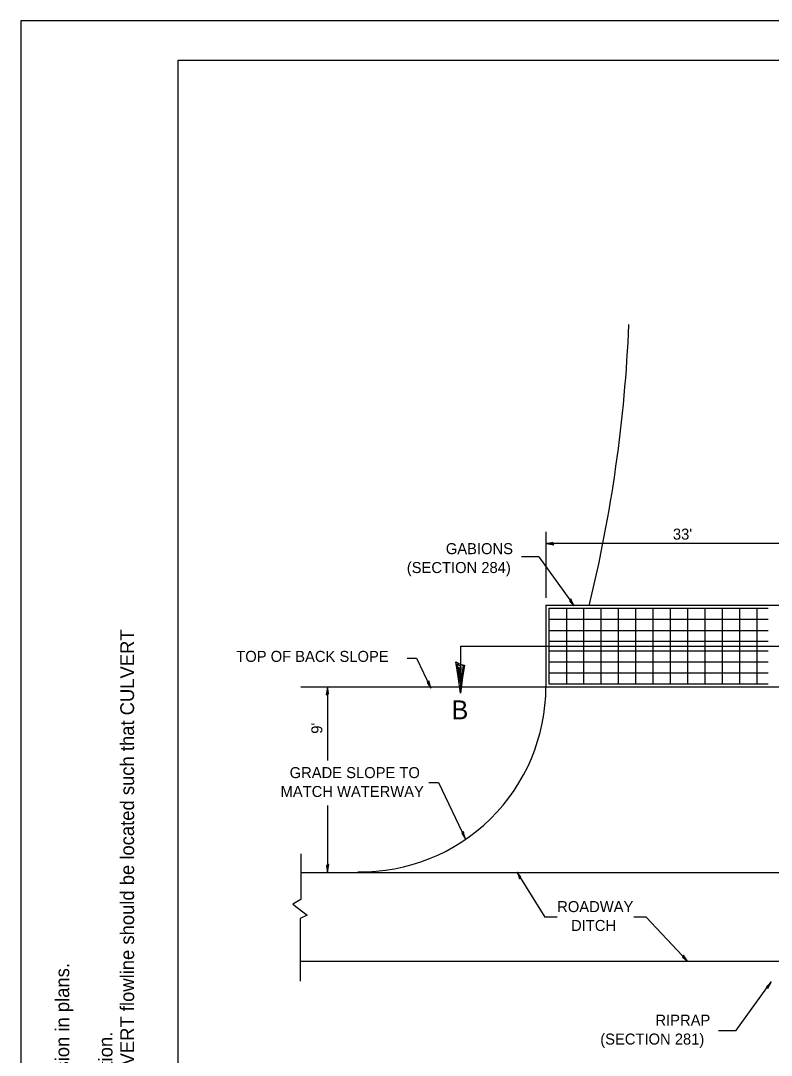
# Model space of a CAD drawing. Extents: x 0 to 2.83, y -0.08 to 1.83.
# Drawn here: x 0 to 0.795, y 0.738 to 1.833 of the extents above; entities that cross this region are included whole.
import ezdxf

# ---------------------------------------------------------------- set-up
doc = ezdxf.new("R2010")
doc.units = 0
for name, color, linetype in [('RD_Pr_Roadway_Dimensions', 7, 'Continuous'), ('RD_Pr_Roadway_Notes', 7, 'Continuous'), ('SH_General_Details', 7, 'Continuous'), ('SH_Printer_Plotting_Border', 7, 'Continuous')]:
    doc.layers.add(name, color=color, linetype=linetype)

msp = doc.modelspace()

# ---------------------------------------------------------------- linework, layer by layer
at = {"layer": 'RD_Pr_Roadway_Dimensions'}
for p, q in [((0.5559, 1.2918), (0.5559, 1.2219)), ((1.2933, 1.2795), (0.5559, 1.2795)), ((0.3247, 1.1277), (0.3247, 1.0497)), ((0.3247, 1.0022), (0.3247, 0.9312))]:
    msp.add_line(p, q, dxfattribs=at)
for points in [[(0.5636, 1.2794), (0.5633, 1.2806), (0.5601, 1.2801), (0.5559, 1.2795), (0.5603, 1.2789), (0.5642, 1.2782), (0.5636, 1.2794), (0.5632, 1.2802), (0.5587, 1.2795), (0.5636, 1.2787), (0.5629, 1.2796), (0.5608, 1.2795), (0.5628, 1.2792)], [(0.3246, 1.12), (0.3257, 1.1203), (0.3253, 1.1235), (0.3247, 1.1277), (0.3241, 1.1232), (0.3234, 1.1193), (0.3246, 1.12), (0.3254, 1.1203), (0.3247, 1.1249), (0.3238, 1.1199), (0.3248, 1.1207), (0.3247, 1.1227), (0.3244, 1.1207)], [(0.3248, 0.9389), (0.3237, 0.9386), (0.3242, 0.9354), (0.3247, 0.9312), (0.3253, 0.9356), (0.326, 0.9395), (0.3248, 0.9389), (0.3241, 0.9385), (0.3247, 0.934), (0.3256, 0.9389), (0.3246, 0.9382), (0.3248, 0.9361), (0.3251, 0.9381)]]:
    msp.add_lwpolyline(points, dxfattribs=at)
at = {"layer": 'RD_Pr_Roadway_Notes'}
for p, q in [((0.5484, 1.2655), (0.5302, 1.2655)), ((0.5484, 1.2655), (0.586, 1.2135)), ((0.409, 1.158), (0.4191, 1.158)), ((0.4191, 1.158), (0.4337, 1.1272)), ((0.4321, 1.0265), (0.4423, 1.0265)), ((0.4423, 1.0265), (0.4708, 0.9664)), ((0.5253, 0.9316), (0.5548, 0.8839)), ((0.5677, 0.8839), (0.5548, 0.8839)), ((0.662, 0.8839), (0.6491, 0.8839)), ((0.662, 0.8839), (0.7058, 0.8374)), ((0.7569, 0.7634), (0.7945, 0.8154)), ((0.7569, 0.7634), (0.7387, 0.7634))]:
    msp.add_line(p, q, dxfattribs=at)
for points in [[(0.5816, 1.2198), (0.5809, 1.2189), (0.5832, 1.2165), (0.586, 1.2135), (0.5839, 1.2174), (0.5822, 1.221), (0.5816, 1.2198), (0.5812, 1.219), (0.5844, 1.2158), (0.5822, 1.2203), (0.5819, 1.2191), (0.5832, 1.2175), (0.5823, 1.2193)], [(0.4312, 1.1332), (0.4303, 1.1325), (0.4321, 1.1297), (0.4343, 1.1262), (0.433, 1.1305), (0.432, 1.1343), (0.4312, 1.1332), (0.4307, 1.1325), (0.4332, 1.1287), (0.4319, 1.1336), (0.4313, 1.1325), (0.4323, 1.1307), (0.4317, 1.1326)], [(0.4678, 0.9734), (0.4668, 0.9727), (0.4686, 0.9699), (0.4708, 0.9664), (0.4696, 0.9707), (0.4686, 0.9745), (0.4678, 0.9734), (0.4672, 0.9728), (0.4697, 0.9689), (0.4684, 0.9738), (0.4679, 0.9727), (0.4688, 0.9709), (0.4683, 0.9728)], [(0.5286, 0.9255), (0.5294, 0.9262), (0.5276, 0.9286), (0.5253, 0.9316), (0.5268, 0.9278), (0.528, 0.9245), (0.5286, 0.9255), (0.5291, 0.9261), (0.5266, 0.9294), (0.528, 0.9251), (0.5285, 0.9261), (0.5275, 0.9277), (0.5281, 0.926)], [(0.7011, 0.8425), (0.7006, 0.8416), (0.7029, 0.8398), (0.7058, 0.8374), (0.7035, 0.8407), (0.7015, 0.8437), (0.7011, 0.8425), (0.7009, 0.8418), (0.7041, 0.8393), (0.7016, 0.843), (0.7014, 0.8419), (0.7028, 0.8407), (0.7017, 0.8422)], [(0.7901, 0.8091), (0.7894, 0.81), (0.7917, 0.8123), (0.7945, 0.8154), (0.7924, 0.8114), (0.7907, 0.8079), (0.7901, 0.8091), (0.7897, 0.8098), (0.7929, 0.8131), (0.7907, 0.8086), (0.7903, 0.8097), (0.7917, 0.8113), (0.7907, 0.8096)]]:
    msp.add_lwpolyline(points, dxfattribs=at)
at = {"layer": 'SH_General_Details'}
for p, q in [((0, 1.8333), (0, 0)), ((2.8333, 1.8333), (0, 1.8333)), ((0.5559, 1.2143), (0.5559, 1.1277)), ((0.5559, 1.2143), (1.2933, 1.2143)), ((0.5592, 1.211), (0.5592, 1.1743)), ((0.5592, 1.211), (0.7912, 1.211)), ((0.5776, 1.211), (0.5776, 1.1743)), ((0.5959, 1.211), (0.5959, 1.1743)), ((0.6142, 1.211), (0.6142, 1.1743)), ((0.6326, 1.211), (0.6326, 1.1743)), ((0.6509, 1.211), (0.6509, 1.1743)), ((0.6692, 1.211), (0.6692, 1.1743)), ((0.6876, 1.211), (0.6876, 1.1743)), ((0.7059, 1.211), (0.7059, 1.1743)), ((0.7242, 1.211), (0.7242, 1.1743)), ((0.7426, 1.211), (0.7426, 1.1743)), ((0.7609, 1.211), (0.7609, 1.1743)), ((0.7792, 1.211), (0.7792, 1.1743)), ((0.5592, 1.1993), (0.7912, 1.1993)), ((0.5592, 1.1876), (0.7912, 1.1876)), ((0.5592, 1.176), (0.7912, 1.176)), ((0.5592, 1.1743), (0.5592, 1.131)), ((0.5776, 1.1743), (0.5776, 1.131)), ((0.5959, 1.1743), (0.5959, 1.131)), ((0.6142, 1.1743), (0.6142, 1.131)), ((0.6326, 1.1743), (0.6326, 1.131)), ((0.6509, 1.1743), (0.6509, 1.131)), ((0.6692, 1.1743), (0.6692, 1.131)), ((0.6876, 1.1743), (0.6876, 1.131)), ((0.7059, 1.1743), (0.7059, 1.131)), ((0.7242, 1.1743), (0.7242, 1.131)), ((0.7426, 1.1743), (0.7426, 1.131)), ((0.7609, 1.1743), (0.7609, 1.131)), ((0.7792, 1.1743), (0.7792, 1.131)), ((0.4657, 1.171), (1.3836, 1.171)), ((0.4657, 1.171), (0.4657, 1.121)), ((0.5592, 1.166), (0.7912, 1.166)), ((0.5592, 1.1543), (0.7912, 1.1543)), ((0.5592, 1.1427), (0.7912, 1.1427)), ((0.5592, 1.131), (0.7912, 1.131)), ((0.2965, 1.1277), (0.5559, 1.1277)), ((0.5559, 1.1277), (1.2933, 1.1277)), ((0.2965, 0.9508), (0.2965, 0.9026)), ((0.2965, 0.9312), (0.757, 0.9312)), ((0.757, 0.9312), (1.0922, 0.9312)), ((0.2965, 0.9026), (0.2881, 0.8975)), ((0.2881, 0.8975), (0.3031, 0.886)), ((0.3031, 0.886), (0.2959, 0.8824)), ((0.2959, 0.8824), (0.2959, 0.8162)), ((0.2959, 0.8374), (1.5524, 0.8374))]:
    msp.add_line(p, q, dxfattribs=at)
msp.add_lwpolyline([(0.1667, 1.7917), (2.7917, 1.7917), (2.7917, 0.0417), (0.1667, 0.0417)], close=True, dxfattribs=at)
msp.add_lwpolyline([(0.4652, 1.1517), (0.4698, 1.1506), (0.4678, 1.1377), (0.4657, 1.121), (0.4632, 1.1388), (0.4605, 1.1544), (0.4652, 1.1517), (0.4682, 1.1503), (0.4656, 1.1322), (0.4622, 1.152), (0.466, 1.1491), (0.4655, 1.1408), (0.4643, 1.1487)], dxfattribs=at)
for centre, radius, start, end in [((-0.8909, 1.5762), 1.5361, 346.3515, 357.5825), ((0.3595, 1.1282), 0.1965, 269.2074, 359.8421)]:
    msp.add_arc(centre, radius, start, end, dxfattribs=at)
at = {"layer": 'SH_Printer_Plotting_Border'}
msp.add_lwpolyline([(0, 0), (2.8333, 0), (2.8333, 1.8333), (0, 1.8333)], close=True, dxfattribs=at)

# ---------------------------------------------------------------- texts
at = {"layer": 'RD_Pr_Roadway_Dimensions'}
msp.add_text("33'", height=0.01167, dxfattribs=at).set_placement((0.6904, 1.2837))
msp.add_text("9'", height=0.01167, rotation=90, dxfattribs=at).set_placement((0.3193, 1.0781))
at = {"layer": 'RD_Pr_Roadway_Notes'}
for s, height, p in [('GABIONS', 0.01167, (0.45, 1.2683)), ('(SECTION 284)', 0.011667, (0.4087, 1.2483)), ('TOP OF BACK SLOPE', 0.011667, (0.2282, 1.1542)), ('GRADE SLOPE TO', 0.011667, (0.2847, 1.0311)), ('MATCH WATERWAY', 0.011667, (0.2751, 1.0111)), ('ROADWAY', 0.01167, (0.5679, 0.8892)), ('DITCH', 0.01167, (0.5826, 0.8692)), ('RIPRAP', 0.01167, (0.6719, 0.7689)), ('(SECTION 281)', 0.011667, (0.6135, 0.7489))]:
    msp.add_text(s, height=height, dxfattribs=at).set_placement(p)
for s, height, p in [('    4.  Designer to add Drainage Structure Details as needed.  The CULVERT flowline should be located such that CULVERT', 0.0145833, (0.12, 0.1155)), ('    1.  Designer to modify this Special Detail sheet, as needed, for inclusion in plans.', 0.014583, (0.0513, 0.1155)), ('    3.  Include District CADD Detail for RIPRAP Ditch for Erosion Protection.', 0.014583, (0.0971, 0.1155))]:
    msp.add_text(s, height=height, rotation=90, dxfattribs=at).set_placement(p)
at = {"layer": 'SH_General_Details'}
msp.add_text('B', height=0.02, dxfattribs=at).set_placement((0.456, 1.0934))

doc.saveas('drawing.dxf')
